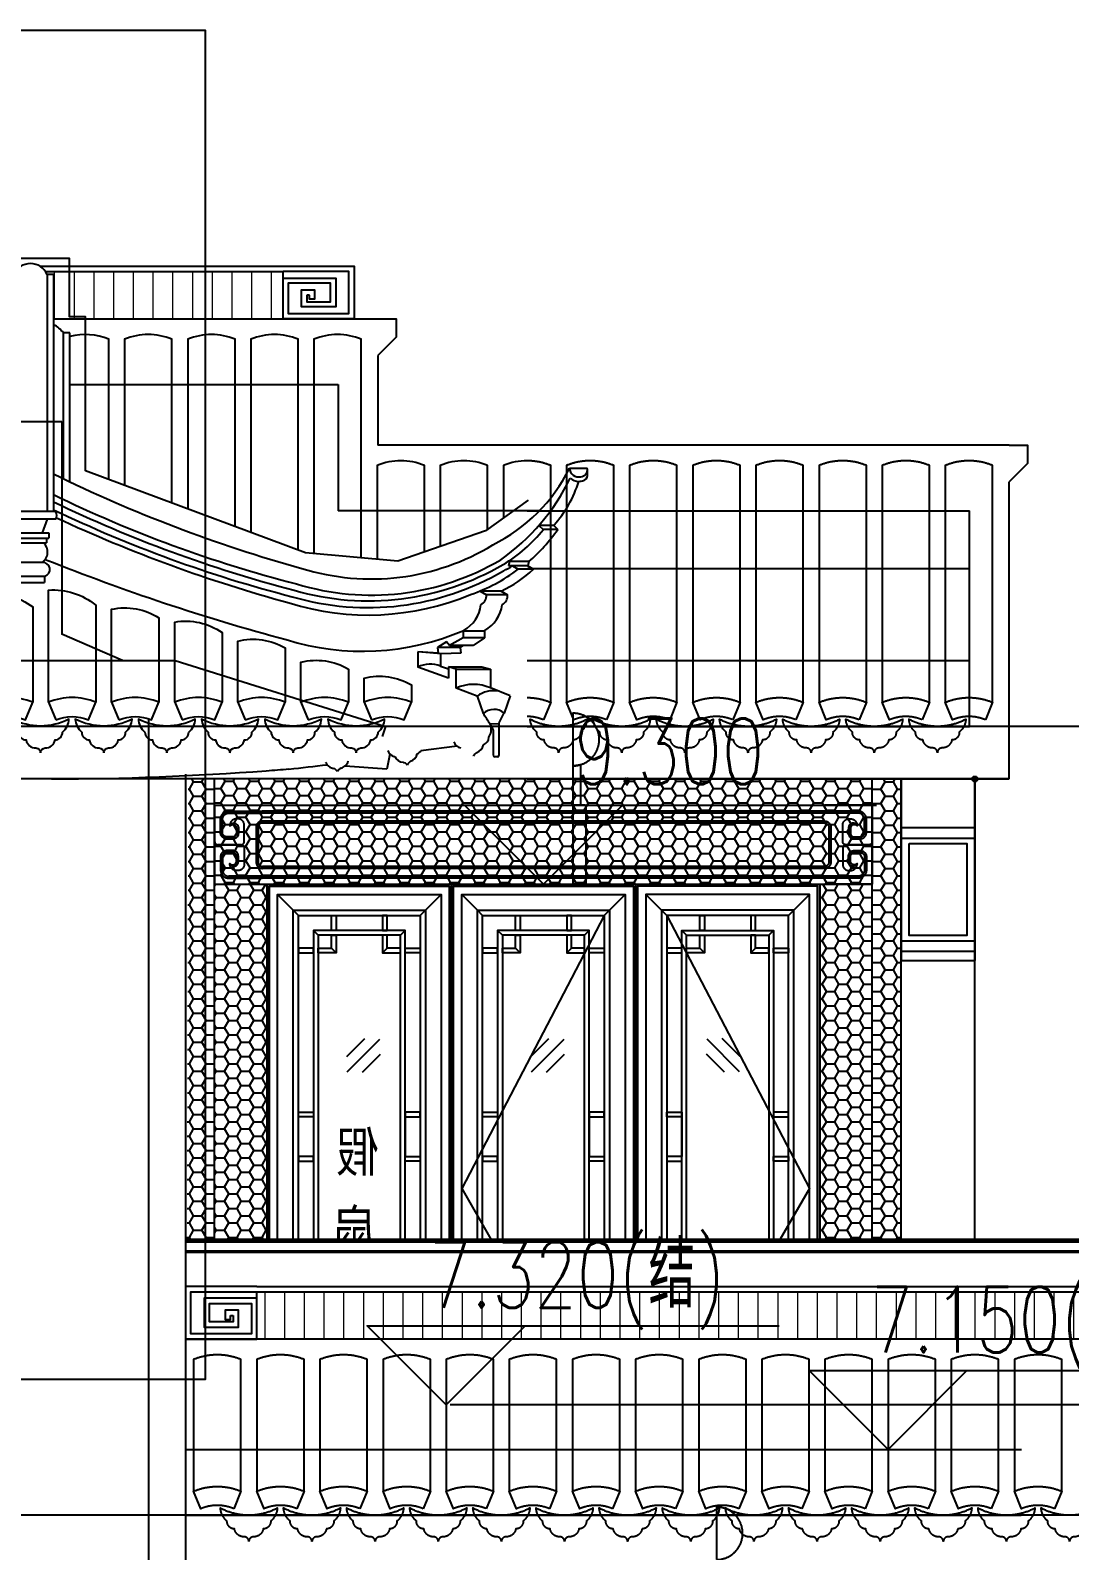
# Model space of a CAD drawing. Extents: x 296441 to 853063, y 459050 to 1117990.
# Drawn here: x 632848 to 636798, y 1089684 to 1095465 of the extents above; entities that cross this region are included whole.
import ezdxf
from ezdxf.enums import TextEntityAlignment as Align
from ezdxf.xclip import XClip

# ---------------------------------------------------------------- set-up
doc = ezdxf.new("R2010")
doc.units = 0
doc.header["$LTSCALE"] = 1000
doc.header["$XCLIPFRAME"] = 0
for name, pattern in [('CENTER-1', [10, 6.25, -1.25, 1.25, -1.25]), ('CENTER2', [28.575, 19.05, -3.175, 3.175, -3.175]), ('E1-ELEV-S$0$HIDDEN2', [4.7625, 3.175, -1.5875]), ('E2-E3-ELEV-S$0$$5$CENTER2', [28.575, 19.05, -3.175, 3.175, -3.175]), ('E2-E3-ELEV-S$0$HIDDEN2', [4.7625, 3.175, -1.5875])]:
    doc.linetypes.add(name, pattern=pattern)
for name, color, linetype in [('00-景观-剖', 6, 'Continuous'), ('1.5铝板', 3, 'Continuous'), ('95', 95, 'Continuous'), ('E1-ELEV-S$0$A-ANNO-DIMS', 70, 'Continuous'), ('E1-ELEV-S$0$A-ELEV-HDDN', 161, 'E1-ELEV-S$0$HIDDEN2'), ('E1-ELEV-S$0$A-ELEV-HEVY', 2, 'Continuous'), ('E1-ELEV-S$0$A-ELEV-MEDM', 4, 'Continuous'), ('E1-ELEV-S$0$A-ELEV-THIN', 144, 'Continuous'), ('E1-ELEV-S$0$A-ELEV-XTHIN', 5, 'Continuous'), ('E1-ELEV-S$0$CT-01-E$0$A-ELEV-MEDM-HEVY', 2, 'Continuous'), ('E1-ELEV-S$0$CT-01-E$0$A-ELEV-THIN', 144, 'Continuous'), ('E1-ELEV-S$0$CT-01-E$0$G-XREF', 2, 'Continuous'), ('E1-ELEV-S$0$G-XREF', 2, 'Continuous'), ('E1-ELEV-S$0$LPM540255$0$A-ELEV-MEDM', 4, 'Continuous'), ('E1-ELEV-S$0$LPM540255$0$A-ELEV-THIN', 144, 'Continuous'), ('E1-ELEV-S$0$LPM540255$0$A-ELEV-THIN-GRAY', 252, 'Continuous'), ('E1-ELEV-S$0$LPM540255$0$A-WALL', 1, 'Continuous'), ('E1-TEXT-S$0$A-ANNO-LEVL', 3, 'Continuous'), ('E1-TEXT-S$0$A-ANNO-LEVL-TEXT', 255, 'Continuous'), ('E2-E3-ELEV-S$0$A-ANNO-DIMS', 70, 'Continuous'), ('E2-E3-ELEV-S$0$A-ELEV-HDDN', 161, 'E2-E3-ELEV-S$0$HIDDEN2'), ('E2-E3-ELEV-S$0$A-ELEV-HEVY', 2, 'Continuous'), ('E2-E3-ELEV-S$0$A-ELEV-MEDM', 4, 'Continuous'), ('E2-E3-ELEV-S$0$A-ELEV-MEDM-HEVY', 2, 'Continuous'), ('E2-E3-ELEV-S$0$A-ELEV-THIN', 144, 'Continuous'), ('E2-E3-ELEV-S$0$G-GRID', 9, 'E2-E3-ELEV-S$0$$5$CENTER2'), ('E2-E3-ELEV-S$0$G-XREF', 2, 'Continuous'), ('G-GRID', 8, 'CENTER2'), ('G-XREF', 2, 'Continuous'), ('SL-CXJ-001', 4, 'Continuous'), ('ZT0_默认图层-----PM、LM、DY、JD', 7, 'Continuous'), ('ZT1_通用--填充---PM、LM、DY、JD', 8, 'Continuous'), ('主框线', 4, 'Continuous'), ('副框内口线', 6, 'Continuous'), ('花格栅', 6, 'Continuous'), ('铝合金花格条', 5, 'Continuous')]:
    doc.layers.add(name, color=color, linetype=linetype)
doc.layers.add('E1-ELEV-S$0$A_PL_4', color=138, linetype='Continuous', lineweight=9)
doc.layers.add('E2-E3-ELEV-S$0$A_PL_4', color=138, linetype='Continuous', lineweight=9)
for name, color, linetype, plot in [('E1-ELEV-S$0$CT-01-E$0$A(750)$0$A-ANNO-NPLT', 215, 'Continuous', False), ('E2-E3-ELEV-S$0$ENTR-DETL-P$0$A-ANNO-NPLT', 215, 'Continuous', False), ('E2-E3-TEXT-S$0$A-ANNO-NPLT', 215, 'Continuous', False)]:
    doc.layers.add(name, color=color, linetype=linetype, plot=plot)
doc.styles.add('-宋体', font='', dxfattribs={"width": 0.8})
doc.styles.add('E1-TEXT-S$0$GOA_01_thin_0.75', font='romans.shx', dxfattribs={"width": 0.75, "bigfont": 'hzdx.shx'})
doc.styles.get('-宋体').set_extended_font_data('SimSun')

# ---------------------------------------------------------------- blocks, each defined once
blk = doc.blocks.new('E1-ELEV-S$0$CT-01-E$0$DWD')
at = {"layer": 'E1-ELEV-S$0$CT-01-E$0$A(750)$0$A-ANNO-NPLT'}
for p, q in [((-10, 0), (10, 0)), ((0, 10), (0, -10))]:
    blk.add_line(p, q, dxfattribs=at)
blk.add_circle((0, 0), 10, dxfattribs=at)
blk = doc.blocks.new('E1-ELEV-S$0$CT-01-E')
at = {"layer": 'E1-ELEV-S$0$CT-01-E$0$A-ELEV-MEDM-HEVY'}
for p, q in [((-280, 0), (0, 0)), ((-280, 0), (-280, -690)), ((0, 0), (0, -690)), ((-280, -225), (0, -225)), ((-280, -615), (0, -615)), ((-280, -690), (0, -690))]:
    blk.add_line(p, q, dxfattribs=at)
at = {"layer": 'E1-ELEV-S$0$CT-01-E$0$A-ELEV-THIN', "ltscale": 0.1}
for p, q in [((-280, -185), (0, -185)), ((-280, -655), (0, -655))]:
    blk.add_line(p, q, dxfattribs=at)
blk.add_lwpolyline([(-250, -245), (-30, -245), (-30, -595), (-250, -595)], close=True, dxfattribs=at)
at = {"layer": 'E1-ELEV-S$0$CT-01-E$0$G-XREF'}
blk.add_blockref('E1-ELEV-S$0$CT-01-E$0$DWD', (0, 0), dxfattribs=at)
blk = doc.blocks.new('E1-ELEV-S$0$甘蔗脊回文头200-E')
at = {"layer": 'E1-ELEV-S$0$A-ELEV-MEDM'}
blk.add_lwpolyline([(270, 200), (0, 200), (0, 0), (270, 0), (270, 155), (70, 155), (70, 45), (200, 45), (200, 110), (150, 110), (150, 75), (170, 75), (170, 90)], dxfattribs=at)
at = {"layer": 'E1-ELEV-S$0$A-ELEV-THIN'}
for p, q in [((270, 155), (270, 180)), ((170, 90), (180, 90))]:
    blk.add_line(p, q, dxfattribs=at)
blk.add_lwpolyline([(180, 90), (180, 65), (90, 65), (90, 135), (250, 135), (250, 20), (20, 20), (20, 180), (270, 180)], dxfattribs=at)
blk = doc.blocks.new('E1-ELEV-S$0$飞砖-E')
at = {"layer": 'E1-ELEV-S$0$A-ELEV-HEVY'}
blk.add_lwpolyline([(0, 0), (70, 0), (70, -70), (0, -140)], dxfattribs=at)
blk = doc.blocks.new('E1-ELEV-S$0$LPM540255$0$回纹头1A-E')
at = {"layer": 'E1-ELEV-S$0$LPM540255$0$A-ELEV-MEDM'}
for p, q in [((0, 0), (120, 0)), ((0, 0), (0, -200)), ((0, -200), (120, -200))]:
    blk.add_line(p, q, dxfattribs=at)
at = {"layer": 'E1-ELEV-S$0$LPM540255$0$A-ELEV-THIN'}
for points in [[(0, -92, 0.414214), (8, -100), (67, -100), (8, -100), (67, -100, 0.414214), (75, -92), (75, -50.4, 0.414214), (59, -34.4), (55, -34.4, 0.427294), (38.5, -52.4, -0.596512), (55, -56), (55, -72, -0.414214), (47, -80), (31, -80, -0.344543), (20, -72), (20, -36, -0.414213), (36, -20), (120, -20)], [(121, -45, 0.414214), (110, -56), (110, -144, 0.414214), (121, -155, 0.414214)], [(0, -108, -0.414214), (8, -100), (67, -100), (8, -100), (67, -100, -0.414214), (75, -108), (75, -149.6, -0.414214), (59, -165.6), (55, -165.6, -0.427294), (38.5, -147.6, 0.596512), (55, -144), (55, -128, 0.414214), (47, -120), (31, -120, 0.344543), (20, -128), (20, -164, 0.414213), (36, -180), (120, -180)]]:
    blk.add_lwpolyline(points, format="xyb", dxfattribs=at)
at = {"layer": 'E1-ELEV-S$0$LPM540255$0$A-ELEV-THIN-GRAY'}
for points in [[(38.5, -51.3, -0.720193), (60, -55.4), (60, -72, -0.414214), (47, -85), (31, -85, -0.369393), (15, -72), (15, -36, -0.414213), (36, -15), (120, -15)], [(121, -40, 0.414214), (105, -56), (105, -144, 0.414214), (121, -160)], [(38.5, -148.7, 0.720193), (60, -144.6), (60, -128, 0.414214), (47, -115), (31, -115, 0.369393), (15, -128), (15, -164, 0.414213), (36, -185), (120, -185)]]:
    blk.add_lwpolyline(points, format="xyb", dxfattribs=at)
blk = doc.blocks.new('*U472')
at = {"layer": 'E1-ELEV-S$0$A-ELEV-MEDM'}
for p, q in [((3, 300), (2500, 300)), ((3, 0), (2500, 0))]:
    blk.add_line(p, q, dxfattribs=at)
at = {"layer": 'E1-ELEV-S$0$LPM540255$0$A-ELEV-THIN'}
for p, q in [((2318.5, 270), (33.6, 270)), ((2318.5, 232.5), (181.5, 232.5)), ((2318.5, 67.5), (181.5, 67.5)), ((2318.5, 30), (54, 30))]:
    blk.add_line(p, q, dxfattribs=at)
at = {"layer": 'E1-ELEV-S$0$LPM540255$0$A-ELEV-THIN-GRAY'}
for p, q in [((2318.5, 277.5), (180, 277.5)), ((2318.5, 240), (181.5, 240)), ((2318.5, 60), (181.5, 60)), ((2318.5, 22.5), (54, 22.5))]:
    blk.add_line(p, q, dxfattribs=at)
at = {"layer": 'E1-ELEV-S$0$LPM540255$0$A-WALL', "yscale": 1.500000000000582, "zscale": 1.500000000000582}
for p, xscale in [((0, 300), 1.500000000000582), ((2500, 300), -1.500000000000582)]:
    blk.add_blockref('E1-ELEV-S$0$LPM540255$0$回纹头1A-E', p, dxfattribs=dict(at, xscale=xscale))
blk = doc.blocks.new('yankou-900-S')
at = {"layer": '00-景观-剖', "ltscale": 0.04}
blk.add_lwpolyline([(755, -170, -1), (755, 30), (755, -170)], format="xyb", dxfattribs=at)
blk = doc.blocks.new('20191016165059')
at = {"layer": '00-景观-剖', "ltscale": 0.04}
blk.add_lwpolyline([(-25, 435, -1), (-25, 635), (-25, 435)], format="xyb", dxfattribs=at)
at = {"layer": '00-景观-剖'}
blk.add_lwpolyline([(-25, 435), (-25, 285), (-55, 285), (-55, 439.6)], dxfattribs=at)
blk.add_lwpolyline([(-55, 439.6, 0.076321), (-25, 435)], format="xyb", dxfattribs=at)
blk.add_lwpolyline([(-75, -10), (-75, 280, -0.414214), (-70, 285), (-25, 285), (-25, -15), (-70, -15, -0.414214)], format="xyb", close=True, dxfattribs=at)
blk = doc.blocks.new('单层玻璃')
at = {"layer": '95'}
for p, q in [((-1.22, -0.09), (0.09, 1.22)), ((-1.18, -1.18), (1.18, 1.18)), ((-0.09, -1.22), (1.22, 0.09))]:
    blk.add_line(p, q, dxfattribs=at)
blk = doc.blocks.new('*U2012')
at = {"layer": 'ZT1_通用--填充---PM、LM、DY、JD', "ltscale": 1000}
h = blk.add_hatch(dxfattribs=at)
h.set_pattern_fill('CROSS', color=256, scale=30)
h.set_pattern_definition([(0, (98.75, -2517.25), (47.625, 47.625), [23.8125, -71.4375]), (90, (110.654, -2529.16), (-47.625, 47.625), [23.8125, -71.4375])])
h.paths.add_polyline_path([(601.3, -2012), (98.7, -2012), (98.7, -2367.3), (601.3, -2367.3)])
at = {"color": 8}
for p, q in [((98.7, -248.7, 0), (39, -189, 0)), ((601.3, -248.7), (661, -189)), ((118.8, -268.8, 0), (98.7, -248.7, 0)), ((581.2, -268.8), (601.3, -248.7)), ((118.8, -1951.9, 0), (98.7, -1972, 0)), ((581.2, -1951.9), (601.3, -1972)), ((98.7, -2012, 0), (161.8, -2075.1, 0)), ((538.2, -2075.1), (601.3, -2012)), ((161.8, -2304.2, 0), (98.7, -2367.3, 0)), ((538.2, -2304.2), (601.3, -2367.3)), ((98.7, -2367.3, 0), (39, -2427, 0)), ((601.3, -2367.3), (661, -2427))]:
    blk.add_line(p, q, dxfattribs=at)
for p, q in [((217.8, -2131.1), (191.8, -2105.1)), ((482.2, -2131.1), (508.2, -2105.1)), ((217.8, -2248.2), (191.8, -2274.2)), ((482.2, -2248.2), (508.2, -2274.2))]:
    blk.add_line(p, q)
for points in [[(661, -2427), (39, -2427), (39, -189), (661, -189)], [(98.7, -2012), (98.7, -1972), (601.3, -1972), (601.3, -2012)]]:
    blk.add_lwpolyline(points, close=True)
at = {"color": 2, "ltscale": 250}
for points in [[(581.2, -1951.9), (118.8, -1951.9), (118.8, -268.8), (581.2, -268.8)], [(581.2, -2032.1), (118.8, -2032.1), (118.8, -2347.2), (581.2, -2347.2)]]:
    blk.add_lwpolyline(points, close=True, dxfattribs=at)
at = {"layer": '1.5铝板', "ltscale": 250}
blk.add_lwpolyline([(601.3, -2012), (98.7, -2012), (98.7, -2367.3), (601.3, -2367.3)], close=True, dxfattribs=at)
at = {"layer": 'SL-CXJ-001', "ltscale": 250}
for points in [[(551.2, -2062.1), (148.8, -2062.1), (148.8, -2317.2), (551.2, -2317.2)], [(538.2, -2075.1), (161.8, -2075.1), (161.8, -2304.2), (538.2, -2304.2)], [(191.8, -2105.1), (508.2, -2105.1), (508.2, -2274.2), (191.8, -2274.2)], [(195, -2108.3), (505, -2108.3), (505, -2271), (195, -2271)], [(214.6, -2127.9), (485.4, -2127.9), (485.4, -2251.4), (214.6, -2251.4)], [(217.8, -2131.1), (482.2, -2131.1), (482.2, -2248.2), (217.8, -2248.2)]]:
    blk.add_lwpolyline(points, close=True, dxfattribs=at)
at = {"layer": '主框线'}
blk.add_lwpolyline([(692, -2442), (8, -2442), (8, -158), (692, -158)], close=True, dxfattribs=at)
at = {"layer": '副框内口线', "linetype": 'CENTER-1', "ltscale": 40}
blk.add_lwpolyline([(700, -2450), (0, -2450), (0, -150), (700, -150)], close=True, dxfattribs=at)
at = {"layer": '花格栅', "color": 6, "ltscale": 250}
blk.add_lwpolyline([(601.3, -1972), (98.7, -1972), (98.7, -248.7), (601.3, -248.7)], close=True, dxfattribs=at)
at = {"layer": '铝合金花格条'}
for p, q in [((175.8, -1035.4), (175.8, -1185.4)), ((524.2, -1035.4, 0), (524.2, -1185.4, 0))]:
    blk.add_line(p, q, dxfattribs=at)
for points in [[(243.8, -268.8), (261.8, -268.8), (261.8, -325.8), (243.8, -325.8)], [(456.2, -268.8), (438.2, -268.8), (438.2, -325.8), (456.2, -325.8)], [(175.8, -1894.9), (524.2, -1894.9), (524.2, -325.8), (175.8, -325.8)], [(193.8, -1876.9), (506.2, -1876.9), (506.2, -343.8), (193.8, -343.8)], [(118.8, -393.8), (118.8, -411.8), (175.8, -411.8), (175.8, -393.8)], [(581.2, -393.8), (581.2, -411.8), (524.2, -411.8), (524.2, -393.8)], [(175.8, -1035.4), (118.8, -1035.4), (118.8, -1017.4), (175.8, -1017.4)], [(524.2, -1035.4), (581.2, -1035.4), (581.2, -1017.4), (524.2, -1017.4)], [(175.8, -1185.4), (118.8, -1185.4), (118.8, -1203.4), (175.8, -1203.4)], [(524.2, -1185.4), (581.2, -1185.4), (581.2, -1203.4), (524.2, -1203.4)], [(118.8, -1826.9), (118.8, -1808.9), (175.8, -1808.9), (175.8, -1826.9)], [(581.2, -1826.9), (581.2, -1808.9), (524.2, -1808.9), (524.2, -1826.9)], [(243.8, -1951.9), (261.8, -1951.9), (261.8, -1894.9), (243.8, -1894.9)], [(456.2, -1951.9), (438.2, -1951.9), (438.2, -1894.9), (456.2, -1894.9)]]:
    blk.add_lwpolyline(points, close=True, dxfattribs=at)
at = {"layer": '铝合金花格条', "elevation": 0}
for points in [[(193.8, -343.8), (175.8, -325.8)], [(261.8, -411.8), (243.8, -393.8), (243.8, -343.8), (261.8, -343.8), (261.8, -411.8), (193.8, -411.8), (193.8, -393.8), (243.8, -393.8)], [(438.2, -411.8), (456.2, -393.8), (456.2, -343.8), (438.2, -343.8), (438.2, -411.8), (506.2, -411.8), (506.2, -393.8), (456.2, -393.8)], [(506.2, -343.8), (524.2, -325.8)], [(261.8, -1808.9), (243.8, -1826.9), (243.8, -1876.9), (261.8, -1876.9), (261.8, -1808.9), (193.8, -1808.9), (193.8, -1826.9), (243.8, -1826.9)], [(438.2, -1808.9), (456.2, -1826.9), (456.2, -1876.9), (438.2, -1876.9), (438.2, -1808.9), (506.2, -1808.9), (506.2, -1826.9), (456.2, -1826.9)], [(193.8, -1876.9), (175.8, -1894.9)], [(506.2, -1876.9), (524.2, -1894.9)]]:
    blk.add_lwpolyline(points, dxfattribs=at)
at = {"xscale": 52.5, "yscale": 52.5, "zscale": 52.5}
blk.add_blockref('单层玻璃', (366.2, -801.3), dxfattribs=at)
blk = doc.blocks.new('20200326162252')
at = {"color": 2, "style": '-宋体', "width": 0.8}
for s, p in [('假', (1.8, 58.3, 0)), ('扇', (14.4, -238.3, 0))]:
    blk.add_text(s, height=150, dxfattribs=at).set_placement(p, align=Align.CENTER)
blk = doc.blocks.new('20200327095318')
at = {"ltscale": 1000}
blk.add_lwpolyline([(0, 0), (2100, 0), (2100, -2300), (0, -2300)], close=True, dxfattribs=at)
for points in [[(581.2, -118.8), (39, -1158), (700, -2300)], [(818.8, -118.8), (1361, -1158), (700, -2300)]]:
    blk.add_lwpolyline(points, dxfattribs=at)
blk.add_blockref('*U2012', (0, 150), dxfattribs=at)
at = {"ltscale": 1000, "xscale": -1}
for p in [(1400, 150), (2100, 150)]:
    blk.add_blockref('*U2012', p, dxfattribs=at)
at = {"layer": 'ZT0_默认图层-----PM、LM、DY、JD', "ltscale": 1000}
blk.add_blockref('20200326162252', (1754.7, -1150.8), dxfattribs=at)
blk = doc.blocks.new('E1-ELEV-S')
at = {"layer": 'E1-ELEV-S$0$A_PL_4'}
h = blk.add_hatch(dxfattribs=at)
h.set_pattern_fill('ANSI31', color=256, scale=600, angle=45, style=0)
h.set_pattern_definition([(90, (-9460, -1700), (-75, 1e-14), [])])
h.paths.add_polyline_path([(4010, 7750), (4010, 7570), (7710, 7570), (7710, 7750)])
at = {"layer": 'ZT1_通用--填充---PM、LM、DY、JD', "ltscale": 1000}
h = blk.add_hatch(dxfattribs=at)
h.set_pattern_fill('HONEY', color=256, scale=20)
h.set_pattern_definition([(0, (625848.48, 1031950.239), (47.625, 27.4963), [31.75, -63.5]), (120, (625848.48, 1031950.239), (-47.6249943, 27.49630986), [31.75, -63.5]), (60, (625848.48, 1031950.239), (5.7e-06, 54.99260986), [-63.5, 31.75])])
h.paths.add_polyline_path([(3850, 7950), (3740, 7950), (3740, 9700), (3850, 9700)])
h = blk.add_hatch(dxfattribs=at)
h.set_pattern_fill('HONEY', color=256, scale=20)
h.set_pattern_definition([(0, (623348.48, 1033300.239), (47.625, 27.4963), [31.75, -63.5]), (120, (623348.48, 1033300.239), (-47.6249943, 27.49630986), [31.75, -63.5]), (60, (623348.48, 1033300.239), (5.7e-06, 54.99260986), [-63.5, 31.75])])
h.paths.add_polyline_path([(6350, 9700), (3850, 9700), (3850, 9300), (6350, 9300)])
h = blk.add_hatch(dxfattribs=at)
h.set_pattern_fill('HONEY', color=256, scale=20)
h.set_pattern_definition([(0, (623238.48, 1031950.239), (47.625, 27.4963), [31.75, -63.5]), (120, (623238.48, 1031950.239), (-47.6249943, 27.49630986), [31.75, -63.5]), (60, (623238.48, 1031950.239), (5.7e-06, 54.99260986), [-63.5, 31.75])])
h.paths.add_polyline_path([(6460, 7950), (6350, 7950), (6350, 9700), (6460, 9700)])
h = blk.add_hatch(dxfattribs=at)
h.set_pattern_fill('HONEY', color=256, scale=20)
h.set_pattern_definition([(0, (625648.48, 1031950.239), (47.625, 27.4963), [31.75, -63.5]), (120, (625648.48, 1031950.239), (-47.6249943, 27.49630986), [31.75, -63.5]), (60, (625648.48, 1031950.239), (5.7e-06, 54.99260986), [-63.5, 31.75])])
h.paths.add_polyline_path([(4050, 9300), (3850, 9300), (3850, 7950), (4050, 7950)])
h = blk.add_hatch(dxfattribs=at)
h.set_pattern_fill('HONEY', color=256, scale=20)
h.set_pattern_definition([(0, (623348.48, 1031950.239), (47.625, 27.4963), [31.75, -63.5]), (120, (623348.48, 1031950.239), (-47.6249943, 27.49630986), [31.75, -63.5]), (60, (623348.48, 1031950.239), (5.7e-06, 54.99260986), [-63.5, 31.75])])
h.paths.add_polyline_path([(6350, 9300), (6150, 9300), (6150, 7950), (6350, 7950)])
at = {"layer": 'E1-ELEV-S$0$A-ELEV-HDDN'}
for p, q in [((4320, 10720), (6720, 10720)), ((6720, 9900), (6720, 10720)), ((3870, 10500), (6720, 10500)), ((-120, 10150), (6720, 10150)), ((-120, 9900), (6720, 9900)), ((7920, 7320), (3740, 7320)), ((3740, 7150), (7920, 7150)), ((3740, 6900), (7920, 6900))]:
    blk.add_line(p, q, dxfattribs=at)
at = {"layer": 'E1-ELEV-S$0$A-ELEV-HEVY'}
for p, q in [((3870, 9700), (3870, 11470)), ((6870, 10970), (4470, 10970)), ((6870, 9700), (6870, 10830)), ((-270, 9700), (6870, 9700)), ((3740, 4880), (3740, 9700)), ((6460, 7950), (6460, 9700)), ((6740, 7950), (6740, 9700)), ((3740, 7950), (7950, 7950)), ((3740, 7900), (7955, 7900)), ((8070, 7570), (3740, 7570))]:
    blk.add_line(p, q, dxfattribs=at)
at = {"layer": 'E1-ELEV-S$0$A-ELEV-MEDM'}
for p, q in [((3850, 7950), (3850, 9700)), ((6350, 7950), (6350, 9700)), ((4050, 9300), (4050, 7950)), ((6150, 9300), (6150, 7950)), ((4010, 7770), (7710, 7770))]:
    blk.add_line(p, q, dxfattribs=at)
at = {"layer": 'E1-ELEV-S$0$A-ELEV-THIN'}
blk.add_line((4010, 7750), (7710, 7750), dxfattribs=at)
for points in [[(5127.5, 9991.5), (5127.5, 10892, 0.2), (4947.5, 10892), (4947.5, 9991.5)], [(5367.5, 9991.5), (5367.5, 10892, 0.2), (5187.5, 10892), (5187.5, 9991.5)], [(5607.5, 9991.5), (5607.5, 10892, 0.2), (5427.5, 10892), (5427.5, 9991.5)], [(5847.5, 9991.5), (5847.5, 10892, 0.2), (5667.5, 10892), (5667.5, 9991.5)], [(6087.5, 9991.5), (6087.5, 10892, 0.2), (5907.5, 10892), (5907.5, 9991.5)], [(6327.5, 9991.5), (6327.5, 10892, 0.2), (6147.5, 10892), (6147.5, 9991.5)], [(6567.5, 9991.5), (6567.5, 10892, 0.2), (6387.5, 10892), (6387.5, 9991.5)], [(6807.5, 9991.5), (6807.5, 10892, 0.2), (6627.5, 10892), (6627.5, 9991.5)], [(5099.8, 9925, 0.2), (4975.2, 9925), (4947.5, 9991.5, -0.2), (5127.5, 9991.5), (5099.8, 9925)], [(5339.8, 9925, 0.2), (5215.2, 9925), (5187.5, 9991.5, -0.2), (5367.5, 9991.5), (5339.8, 9925)], [(5579.8, 9925, 0.2), (5455.2, 9925), (5427.5, 9991.5, -0.2), (5607.5, 9991.5), (5579.8, 9925)], [(5819.8, 9925, 0.2), (5695.2, 9925), (5667.5, 9991.5, -0.2), (5847.5, 9991.5), (5819.8, 9925)], [(6059.8, 9925, 0.2), (5935.2, 9925), (5907.5, 9991.5, -0.2), (6087.5, 9991.5), (6059.8, 9925)], [(6299.8, 9925, 0.2), (6175.2, 9925), (6147.5, 9991.5, -0.2), (6327.5, 9991.5), (6299.8, 9925)], [(6539.8, 9925, 0.2), (6415.2, 9925), (6387.5, 9991.5, -0.2), (6567.5, 9991.5), (6539.8, 9925)], [(6779.8, 9925, 0.2), (6655.2, 9925), (6627.5, 9991.5, -0.2), (6807.5, 9991.5), (6779.8, 9925)], [(5157.5, 9800, 0.408684), (5139.8, 9818, -0.371092), (5102.7, 9848.2, -0.424354), (5074.4, 9878.2, -0.213335), (5049.5, 9927.6, 0.244572), (5265.5, 9927.6, -0.213335), (5240.6, 9878.2, -0.424354), (5212.3, 9848.2, -0.371092), (5175.2, 9818, 0.408684), (5157.5, 9800)], [(5397.5, 9800, 0.408684), (5379.8, 9818, -0.371092), (5342.7, 9848.2, -0.424354), (5314.4, 9878.2, -0.213335), (5289.5, 9927.6, 0.244572), (5505.5, 9927.6, -0.213335), (5480.6, 9878.2, -0.424354), (5452.3, 9848.2, -0.371092), (5415.2, 9818, 0.408684), (5397.5, 9800)], [(5637.5, 9800, 0.408684), (5619.8, 9818, -0.371092), (5582.7, 9848.2, -0.424354), (5554.4, 9878.2, -0.213335), (5529.5, 9927.6, 0.244572), (5745.5, 9927.6, -0.213335), (5720.6, 9878.2, -0.424354), (5692.3, 9848.2, -0.371092), (5655.2, 9818, 0.408684), (5637.5, 9800)], [(5877.5, 9800, 0.408684), (5859.8, 9818, -0.371092), (5822.7, 9848.2, -0.424354), (5794.4, 9878.2, -0.213335), (5769.5, 9927.6, 0.244572), (5985.5, 9927.6, -0.213335), (5960.6, 9878.2, -0.424354), (5932.3, 9848.2, -0.371092), (5895.2, 9818, 0.408684), (5877.5, 9800)], [(6117.5, 9800, 0.408684), (6099.8, 9818, -0.371092), (6062.7, 9848.2, -0.424354), (6034.4, 9878.2, -0.213335), (6009.5, 9927.6, 0.244572), (6225.5, 9927.6, -0.213335), (6200.6, 9878.2, -0.424354), (6172.3, 9848.2, -0.371092), (6135.2, 9818, 0.408684), (6117.5, 9800)], [(6357.5, 9800, 0.408684), (6339.8, 9818, -0.371092), (6302.7, 9848.2, -0.424354), (6274.4, 9878.2, -0.213335), (6249.5, 9927.6, 0.244572), (6465.5, 9927.6, -0.213335), (6440.6, 9878.2, -0.424354), (6412.3, 9848.2, -0.371092), (6375.2, 9818, 0.408684), (6357.5, 9800)], [(6597.5, 9800, 0.408684), (6579.8, 9818, -0.371092), (6542.7, 9848.2, -0.424354), (6514.4, 9878.2, -0.213335), (6489.5, 9927.6, 0.244572), (6705.5, 9927.6, -0.213335), (6680.6, 9878.2, -0.424354), (6652.3, 9848.2, -0.371092), (6615.2, 9818, 0.408684), (6597.5, 9800)], [(3950, 6991.5), (3950, 7492, 0.2), (3770, 7492), (3770, 6991.5)], [(4190, 6991.5), (4190, 7492, 0.2), (4010, 7492), (4010, 6991.5)], [(4430, 6991.5), (4430, 7492, 0.2), (4250, 7492), (4250, 6991.5)], [(4670, 6991.5), (4670, 7492, 0.2), (4490, 7492), (4490, 6991.5)], [(4910, 6991.5), (4910, 7492, 0.2), (4730, 7492), (4730, 6991.5)], [(5150, 6991.5), (5150, 7492, 0.2), (4970, 7492), (4970, 6991.5)], [(5390, 6991.5), (5390, 7492, 0.2), (5210, 7492), (5210, 6991.5)], [(5630, 6991.5), (5630, 7492, 0.2), (5450, 7492), (5450, 6991.5)], [(5870, 6991.5), (5870, 7492, 0.2), (5690, 7492), (5690, 6991.5)], [(6110, 6991.5), (6110, 7492, 0.2), (5930, 7492), (5930, 6991.5)], [(6350, 6991.5), (6350, 7492, 0.2), (6170, 7492), (6170, 6991.5)], [(6590, 6991.5), (6590, 7492, 0.2), (6410, 7492), (6410, 6991.5)], [(6830, 6991.5), (6830, 7492, 0.2), (6650, 7492), (6650, 6991.5)], [(7070, 6991.5), (7070, 7492, 0.2), (6890, 7492), (6890, 6991.5)], [(3922.3, 6925, 0.2), (3797.7, 6925), (3770, 6991.5, -0.2), (3950, 6991.5), (3922.3, 6925)], [(4162.3, 6925, 0.2), (4037.7, 6925), (4010, 6991.5, -0.2), (4190, 6991.5), (4162.3, 6925)], [(4402.3, 6925, 0.2), (4277.7, 6925), (4250, 6991.5, -0.2), (4430, 6991.5), (4402.3, 6925)], [(4642.3, 6925, 0.2), (4517.7, 6925), (4490, 6991.5, -0.2), (4670, 6991.5), (4642.3, 6925)], [(4882.3, 6925, 0.2), (4757.7, 6925), (4730, 6991.5, -0.2), (4910, 6991.5), (4882.3, 6925)], [(5122.3, 6925, 0.2), (4997.7, 6925), (4970, 6991.5, -0.2), (5150, 6991.5), (5122.3, 6925)], [(5362.3, 6925, 0.2), (5237.7, 6925), (5210, 6991.5, -0.2), (5390, 6991.5), (5362.3, 6925)], [(5602.3, 6925, 0.2), (5477.7, 6925), (5450, 6991.5, -0.2), (5630, 6991.5), (5602.3, 6925)], [(5842.3, 6925, 0.2), (5717.7, 6925), (5690, 6991.5, -0.2), (5870, 6991.5), (5842.3, 6925)], [(6082.3, 6925, 0.2), (5957.7, 6925), (5930, 6991.5, -0.2), (6110, 6991.5), (6082.3, 6925)], [(6322.3, 6925, 0.2), (6197.7, 6925), (6170, 6991.5, -0.2), (6350, 6991.5), (6322.3, 6925)], [(6562.3, 6925, 0.2), (6437.7, 6925), (6410, 6991.5, -0.2), (6590, 6991.5), (6562.3, 6925)], [(6802.3, 6925, 0.2), (6677.7, 6925), (6650, 6991.5, -0.2), (6830, 6991.5), (6802.3, 6925)], [(7042.3, 6925, 0.2), (6917.7, 6925), (6890, 6991.5, -0.2), (7070, 6991.5), (7042.3, 6925)], [(3980, 6800, 0.408684), (3962.3, 6818, -0.371092), (3925.2, 6848.2, -0.424354), (3896.9, 6878.2, -0.213335), (3872, 6927.6, 0.244572), (4088, 6927.6, -0.213335), (4063.1, 6878.2, -0.424354), (4034.8, 6848.2, -0.371092), (3997.7, 6818, 0.408684), (3980, 6800)], [(4220, 6800, 0.408684), (4202.3, 6818, -0.371092), (4165.2, 6848.2, -0.424354), (4136.9, 6878.2, -0.213335), (4112, 6927.6, 0.244572), (4328, 6927.6, -0.213335), (4303.1, 6878.2, -0.424354), (4274.8, 6848.2, -0.371092), (4237.7, 6818, 0.408684), (4220, 6800)], [(4460, 6800, 0.408684), (4442.3, 6818, -0.371092), (4405.2, 6848.2, -0.424354), (4376.9, 6878.2, -0.213335), (4352, 6927.6, 0.244572), (4568, 6927.6, -0.213335), (4543.1, 6878.2, -0.424354), (4514.8, 6848.2, -0.371092), (4477.7, 6818, 0.408684), (4460, 6800)], [(4700, 6800, 0.408684), (4682.3, 6818, -0.371092), (4645.2, 6848.2, -0.424354), (4616.9, 6878.2, -0.213335), (4592, 6927.6, 0.244572), (4808, 6927.6, -0.213335), (4783.1, 6878.2, -0.424354), (4754.8, 6848.2, -0.371092), (4717.7, 6818, 0.408684), (4700, 6800)], [(4940, 6800, 0.408684), (4922.3, 6818, -0.371092), (4885.2, 6848.2, -0.424354), (4856.9, 6878.2, -0.213335), (4832, 6927.6, 0.244572), (5048, 6927.6, -0.213335), (5023.1, 6878.2, -0.424354), (4994.8, 6848.2, -0.371092), (4957.7, 6818, 0.408684), (4940, 6800)], [(5180, 6800, 0.408684), (5162.3, 6818, -0.371092), (5125.2, 6848.2, -0.424354), (5096.9, 6878.2, -0.213335), (5072, 6927.6, 0.244572), (5288, 6927.6, -0.213335), (5263.1, 6878.2, -0.424354), (5234.8, 6848.2, -0.371092), (5197.7, 6818, 0.408684), (5180, 6800)], [(5420, 6800, 0.408684), (5402.3, 6818, -0.371092), (5365.2, 6848.2, -0.424354), (5336.9, 6878.2, -0.213335), (5312, 6927.6, 0.244572), (5528, 6927.6, -0.213335), (5503.1, 6878.2, -0.424354), (5474.8, 6848.2, -0.371092), (5437.7, 6818, 0.408684), (5420, 6800)], [(5660, 6800, 0.408684), (5642.3, 6818, -0.371092), (5605.2, 6848.2, -0.424354), (5576.9, 6878.2, -0.213335), (5552, 6927.6, 0.244572), (5768, 6927.6, -0.213335), (5743.1, 6878.2, -0.424354), (5714.8, 6848.2, -0.371092), (5677.7, 6818, 0.408684), (5660, 6800)], [(5900, 6800, 0.408684), (5882.3, 6818, -0.371092), (5845.2, 6848.2, -0.424354), (5816.9, 6878.2, -0.213335), (5792, 6927.6, 0.244572), (6008, 6927.6, -0.213335), (5983.1, 6878.2, -0.424354), (5954.8, 6848.2, -0.371092), (5917.7, 6818, 0.408684), (5900, 6800)], [(6140, 6800, 0.408684), (6122.3, 6818, -0.371092), (6085.2, 6848.2, -0.424354), (6056.9, 6878.2, -0.213335), (6032, 6927.6, 0.244572), (6248, 6927.6, -0.213335), (6223.1, 6878.2, -0.424354), (6194.8, 6848.2, -0.371092), (6157.7, 6818, 0.408684), (6140, 6800)], [(6380, 6800, 0.408684), (6362.3, 6818, -0.371092), (6325.2, 6848.2, -0.424354), (6296.9, 6878.2, -0.213335), (6272, 6927.6, 0.244572), (6488, 6927.6, -0.213335), (6463.1, 6878.2, -0.424354), (6434.8, 6848.2, -0.371092), (6397.7, 6818, 0.408684), (6380, 6800)], [(6620, 6800, 0.408684), (6602.3, 6818, -0.371092), (6565.2, 6848.2, -0.424354), (6536.9, 6878.2, -0.213335), (6512, 6927.6, 0.244572), (6728, 6927.6, -0.213335), (6703.1, 6878.2, -0.424354), (6674.8, 6848.2, -0.371092), (6637.7, 6818, 0.408684), (6620, 6800)], [(6860, 6800, 0.408684), (6842.3, 6818, -0.371092), (6805.2, 6848.2, -0.424354), (6776.9, 6878.2, -0.213335), (6752, 6927.6, 0.244572), (6968, 6927.6, -0.213335), (6943.1, 6878.2, -0.424354), (6914.8, 6848.2, -0.371092), (6877.7, 6818, 0.408684), (6860, 6800)], [(7100, 6800, 0.408684), (7082.3, 6818, -0.371092), (7045.2, 6848.2, -0.424354), (7016.9, 6878.2, -0.213335), (6992, 6927.6, 0.244572), (7208, 6927.6, -0.213335), (7183.1, 6878.2, -0.424354), (7154.8, 6848.2, -0.371092), (7117.7, 6818, 0.408684), (7100, 6800)]]:
    blk.add_lwpolyline(points, format="xyb", dxfattribs=at)
at = {"layer": 'E1-ELEV-S$0$A-ELEV-XTHIN'}
for p, q in [((3740, 7947), (7950, 7947)), ((3740, 7940), (7957, 7940)), ((3740, 7905), (7955, 7905))]:
    blk.add_line(p, q, dxfattribs=at)
at = {"ltscale": 50, "xscale": -1}
blk.add_blockref('20191016165059', (5187, 9315), dxfattribs=at)
at = {"ltscale": 1000}
ref = blk.add_blockref('20200327095318', (6150, 9300), dxfattribs=dict(at, xscale=-1))
XClip(ref).set_block_clipping_path([(0, -1350.000000387), (2120.4547939053, -0.000002811)])
at = {"layer": 'E1-ELEV-S$0$A-ANNO-DIMS'}
blk.add_blockref('E1-ELEV-S$0$甘蔗脊回文头200-E', (3740, 7570), dxfattribs=at)
at = {"layer": 'E1-ELEV-S$0$A-ELEV-HEVY'}
for name, p in [('E1-ELEV-S$0$飞砖-E', (6870, 10970)), ('*U472', (3850, 9300))]:
    blk.add_blockref(name, p, dxfattribs=at)
at = {"layer": 'E1-ELEV-S$0$G-XREF'}
for p in [(3740, 9700), (6740, 9700)]:
    blk.add_blockref('E1-ELEV-S$0$CT-01-E', p, dxfattribs=at)
at = {"layer": 'ZT0_默认图层-----PM、LM、DY、JD', "xscale": -1}
blk.add_blockref('yankou-900-S', (6512.2, 6901.1), dxfattribs=at)
blk = doc.blocks.new('E2-E3-ELEV-S$0$cfdh')
at = {"layer": 'E2-E3-ELEV-S$0$A-ELEV-HDDN'}
for p, q in [((269.5, 450), (469.5, 450)), ((469.5, 450), (1269.5, 200)), ((1269.5, 200), (1256.9, 162))]:
    blk.add_line(p, q, dxfattribs=at)
at = {"layer": 'E2-E3-ELEV-S$0$A-ELEV-MEDM', "ltscale": 0.1}
for p, q in [((-168.7, 1918.7), (-168.7, 1610)), ((-144.2, 1918.7), (-168.7, 1918.7)), ((7.7, 1918.7), (-16.8, 1918.7)), ((7.7, 1918.7), (7.7, 1727.7)), ((69.5, 1696.9), (45, 1696.9)), ((69.5, 1130.3), (69.5, 1696.9)), ((-168.7, 1610), (-168.7, 1016.8)), ((1969.1, 1181.6), (2036.5, 1181.6)), ((2037.4, 1153.9), (2037, 1176.4)), ((1909.5, 964.4), (1924.3, 948.9)), ((1813.7, 826.5), (1811, 810.9)), ((1811, 810.9), (1832.2, 798.3)), ((1708.9, 714.6), (1733.1, 700.6)), ((1646.1, 536.2), (1603.2, 507.6)), ((1646.1, 563.8), (1646.1, 536.2)), ((1478.4, 476), (1478.4, 428.9)), ((1555.9, 478.1), (1481.6, 476)), ((1564.8, 507.6), (1553.3, 499.8)), ((1553.3, 499.8), (1555.9, 478.1)), ((1603.2, 507.6), (1564.8, 507.6)), ((1478.4, 428.9), (1508.4, 419.4)), ((1508.4, 426), (1635, 426)), ((1508.4, 426), (1508.4, 419.4)), ((1635, 426), (1668.6, 417)), ((1668.6, 417), (1668.6, 346.1)), ((1743.6, 316.6), (1668.6, 346.1)), ((1743.6, 316.6), (1720.3, 250.8)), ((1680.5, 89.6), (1680.5, 183.8)), ((1699.9, 211.1), (1699.9, 89.6)), ((1541.6, 124.6), (1404.1, 107.2)), ((1286.1, 94.4), (1274.8, 36.9)), ((1286.1, 94.4), (1274.8, 36.9)), ((1694.7, 84.4), (1685.7, 84.4)), ((1274.8, 36.9), (1115.4, 49.3)), ((1274.8, 36.9), (1115.4, 49.3))]:
    blk.add_line(p, q, dxfattribs=at)
for centre, radius, start, end in [((-80.5, 1890.2), 69.8, 24.1252, 155.8748), ((-47.1, 1623.2), 117.9, 38.66963, 62.32753), ((2402.7, 6030.3), 5427.1, 243.81313, 254.4881), ((1391.8, 1468.3), 644.5, 296.26699, 333.58344), ((1550.1, 1279.9), 478.2, 318.728, 341.96202), ((2002.1, 1198.6), 66.9, 272.33927, 287.12276), ((2014.6, 1156.5), 23, 288.14517, 353.35207), ((1348.2, 1358.2), 706.8, 311.20146, 324.60925), ((1215.1, 1648.8), 888.1, 252.71994, 301.34935), ((1530.6, 1110), 433.7, 294.27797, 314.06417), ((1696.2, 696), 37.1, 295.98373, 7.17248), ((1585.1, 677.5), 128.3, 298.90547, 353.33743), ((1832.3, 168.1), 139.2, 143.55737, 162.01385), ((1610, 190.9), 61.3, 328.21862, 12.1987), ((1615.2, 162), 68.8, 18.45642, 41.7333), ((1560.9, 151.4), 33.1, 196.84258, 261.73758), ((1603.2, 137.7), 39.4, 289.61632, 348.06993), ((1629, 160), 33.1, 292.67871, 357.5737), ((1078.3, 79), 39.4, 201.92741, 217.26558), ((1090.1, 79.5), 39.4, 310.88327, 343.65099), ((1309.3, 118), 33.1, 196.84258, 241.88816), ((1309.3, 118), 33.1, 241.88816, 261.73758), ((1309.3, 118), 33.1, 241.88816, 261.73758), ((1339.9, 102.8), 39.4, 206.34635, 264.79997), ((1339.9, 102.8), 39.4, 206.34635, 264.79997), ((1327.1, 32.7), 32.2, 39.09372, 73.41766), ((1327.1, 32.7), 32.2, 39.09372, 73.41766), ((1381.4, 39.5), 32.2, 120.99862, 155.32257), ((1381.4, 39.5), 32.2, 120.99862, 155.32257), ((1351.5, 104.3), 39.4, 289.61632, 348.06993), ((1351.5, 104.3), 39.4, 289.61632, 348.06993), ((1377.4, 126.6), 33.1, 292.67871, 323.98908), ((1377.4, 126.6), 33.1, 292.67871, 323.98908), ((1601.6, 207.5), 117.8, 269.09018, 269.54549), ((1633, 72.9), 32.2, 120.99862, 155.32257), ((1685.7, 89.6), 5.18, 180, 270), ((1694.7, 89.6), 5.18, 270, 0), ((1078.3, 79), 39.4, 217.26558, 260.38103), ((1060.2, 10), 32.2, 34.67478, 68.99872), ((1060.2, 10), 32.2, 34.67478, 68.99872), ((1114.8, 12.7), 32.2, 116.57968, 150.90362), ((1114.8, 12.7), 32.2, 116.57968, 150.90362), ((1090.1, 79.5), 39.4, 285.19737, 310.88327), ((1090.1, 79.5), 39.4, 285.19737, 310.88327)]:
    blk.add_arc(centre, radius, start, end, dxfattribs=at)
at = {"layer": 'E2-E3-ELEV-S$0$A-ELEV-MEDM-HEVY'}
for centre, radius, start, end in [((-26.5, 11328.7), 11328.7, 270.13391, 274.26589), ((-47.6, 11903.9), 11903.9, 274.16152, 274.57652), ((162.4, 7243.3), 7243.3, 275.86203, 277.01949)]:
    blk.add_arc(centre, radius, start, end, dxfattribs=at)
at = {"layer": 'E2-E3-ELEV-S$0$A-ELEV-THIN'}
for p, q in [((-144.2, 1918.7), (-144.2, 1016.8)), ((-16.8, 1918.7), (-16.8, 1016.8)), ((7.7, 1727.7), (7.7, 1016.8)), ((45, 1142), (45, 1696.9)), ((15.5, 987.8), (-176.5, 987.8)), ((15.1, 1016.8), (-176.1, 1016.8)), ((-141.8, 987.8), (-125.3, 936.5)), ((-17, 987.8), (-35.7, 936.5)), ((-150.4, 936.5), (-10.6, 936.5)), ((-150.4, 936.5), (-150.4, 915.5)), ((-10.6, 936.5), (-10.6, 915.5)), ((1909.5, 964.4), (1852.7, 964.4)), ((1852.7, 964.4), (1869.3, 948.9)), ((1924.3, 948.9), (1869.3, 948.9)), ((-150.4, 915.5), (-10.6, 915.5)), ((-141.3, 915.5), (-141.3, 897.5)), ((-141.3, 897.5), (-19.7, 897.5)), ((-19.7, 915.5), (-19.7, 897.5)), ((-36, 823.3), (-125, 823.3)), ((1740.2, 826.5), (1737.4, 810.9)), ((1811, 810.9), (1737.4, 810.9)), ((1813.7, 826.5), (1740.2, 826.5)), ((1752.2, 810.9), (1773.5, 798.3)), ((-135.2, 771.3), (-25.8, 771.3)), ((-133.9, 771.3), (-133.9, 747.4)), ((-27.1, 771.3), (-27.1, 747.4)), ((1832.2, 798.3), (1773.5, 798.3)), ((-133.9, 747.4), (-27.1, 747.4)), ((1708.9, 714.6), (1629, 714.6)), ((1629, 714.6), (1652.7, 700.6)), ((1733.1, 700.6), (1652.7, 700.6)), ((1501.5, 521.8), (1467.1, 499.4)), ((1512.2, 507.6), (1501.5, 521.8)), ((1564.7, 536.2), (1512.2, 507.6)), ((1564.7, 564.8), (1564.7, 536.2)), ((1564.7, 563.8), (1646.1, 563.8)), ((1646.1, 536.2), (1564.7, 536.2)), ((1469.7, 477.8), (1392.1, 483.9)), ((1481.6, 476), (1392.1, 483.9)), ((1392.1, 483.9), (1392.1, 425.1)), ((1553.3, 499.8), (1467.1, 499.4)), ((1467.1, 499.4), (1469.7, 477.8)), ((1564.8, 507.6), (1512.2, 507.6)), ((1508.4, 383.2), (1392.1, 425.1)), ((1537.4, 417), (1508.4, 426)), ((1508.4, 419.4), (1508.4, 383.2)), ((1537.4, 417), (1668.6, 417)), ((1537.4, 345.5), (1537.4, 417)), ((1617.2, 314.6), (1537.4, 345.5)), ((1617.4, 314.7), (1640.6, 248.9)), ((1665.3, 210), (1699.9, 211.1))]:
    blk.add_line(p, q, dxfattribs=at)
for points in [[(-251.9, 291.5), (-251.9, 704.3, -0.192612), (-71.9, 654), (-71.9, 291.5)], [(-11.9, 291.5), (-11.9, 718.1, -0.190732), (168.1, 661.3), (168.1, 291.5)], [(228.1, 291.5), (228.1, 645.4, -0.196819), (408.1, 612.9), (408.1, 291.5)], [(468.1, 291.5), (468.1, 596.7, -0.195296), (648.1, 557), (648.1, 291.5)], [(708.1, 291.5), (708.1, 524.1, -0.197944), (888.1, 498.1), (888.1, 291.5)], [(948.1, 291.5), (948.1, 444.1, -0.197944), (1128.1, 418.1), (1128.1, 291.5)], [(1188.1, 291.5), (1188.1, 383.6, -0.197944), (1368.1, 357.5), (1368.1, 291.5)], [(-224.2, 225, -0.2), (-99.6, 225), (-71.9, 291.5, 0.2), (-251.9, 291.5), (-224.2, 225)], [(15.8, 225, -0.2), (140.4, 225), (168.1, 291.5, 0.2), (-11.9, 291.5), (15.8, 225)], [(255.8, 225, -0.2), (380.4, 225), (408.1, 291.5, 0.2), (228.1, 291.5), (255.8, 225)], [(495.8, 225, -0.2), (620.4, 225), (648.1, 291.5, 0.2), (468.1, 291.5), (495.8, 225)], [(735.8, 225, -0.2), (860.4, 225), (888.1, 291.5, 0.2), (708.1, 291.5), (735.8, 225)], [(975.8, 225, -0.2), (1100.4, 225), (1128.1, 291.5, 0.2), (948.1, 291.5), (975.8, 225)], [(1215.8, 225, -0.2), (1340.4, 225), (1368.1, 291.5, 0.2), (1188.1, 291.5), (1215.8, 225)], [(-41.9, 100, -0.408684), (-24.2, 118, 0.371092), (13, 148.2, 0.424354), (41.2, 178.2, 0.213335), (66.1, 227.6, -0.244572), (-149.9, 227.6, 0.213335), (-125, 178.2, 0.424354), (-96.7, 148.2, 0.371092), (-59.5, 118, -0.408684), (-41.9, 100)], [(198.1, 100, -0.408684), (215.8, 118, 0.371092), (253, 148.2, 0.424354), (281.2, 178.2, 0.213335), (306.1, 227.6, -0.244572), (90.1, 227.6, 0.213335), (115, 178.2, 0.424354), (143.3, 148.2, 0.371092), (180.5, 118, -0.408684), (198.1, 100)], [(438.1, 100, -0.408684), (455.8, 118, 0.371092), (493, 148.2, 0.424354), (521.2, 178.2, 0.213335), (546.1, 227.6, -0.244572), (330.1, 227.6, 0.213335), (355, 178.2, 0.424354), (383.3, 148.2, 0.371092), (420.5, 118, -0.408684), (438.1, 100)], [(678.1, 100, -0.408684), (695.8, 118, 0.371092), (733, 148.2, 0.424354), (761.2, 178.2, 0.213335), (786.1, 227.6, -0.244572), (570.1, 227.6, 0.213335), (595, 178.2, 0.424354), (623.3, 148.2, 0.371092), (660.5, 118, -0.408684), (678.1, 100)], [(918.1, 100, -0.408684), (935.8, 118, 0.371092), (973, 148.2, 0.424354), (1001.2, 178.2, 0.213335), (1026.1, 227.6, -0.244572), (810.1, 227.6, 0.213335), (835, 178.2, 0.424354), (863.3, 148.2, 0.371092), (900.5, 118, -0.408684), (918.1, 100)], [(1158.1, 100, -0.408684), (1175.8, 118, 0.371092), (1213, 148.2, 0.424354), (1241.2, 178.2, 0.213335), (1266.1, 227.6, -0.244572), (1050.1, 227.6, 0.213335), (1075, 178.2, 0.424354), (1103.3, 148.2, 0.371092), (1140.5, 118, -0.408684), (1158.1, 100)]]:
    blk.add_lwpolyline(points, format="xyb", dxfattribs=at)
for centre, radius, start, end in [((2004.1, 1183.8), 35.1, 183.66213, 282.16803), ((2010.1, 1176.4), 26.9, 273.09506, 11.21802), ((1244.7, 1495.1), 807, 304.96937, 334.20503), ((2002.5, 1177.7), 45.9, 227.19873, 272.85765), ((2132.5, 5437.1), 4846.3, 243.99643, 255.64483), ((2207.3, 5625.9), 5073.7, 244.30743, 255.33059), ((-155.2, 1001.9), 25.6, 144.57521, 213.54131), ((2149.4, 5481.5), 4945.2, 244.33642, 255.53464), ((-5.8, 1001.9), 25.6, 326.45869, 35.42479), ((2390.9, 6101.8), 5632.4, 245.08742, 254.68688), ((1433.8, 1294.2), 555.8, 300.61412, 321.59801), ((1433.8, 1294.2), 555.8, 300.61412, 321.59801), ((-98, 863), 47.9, 133.94431, 235.77361), ((-63, 863), 47.9, 304.22639, 46.05569), ((-127.6, 796.9), 26.7, 84.30485, 253.34726), ((-33.4, 796.9), 26.7, 286.65274, 95.69515), ((3005.2, 8396.8), 8145.8, 248.16866, 254.95819), ((1205.2, 1692.4), 1015, 253.8281, 300.27133), ((1215.6, 1663.4), 964.3, 252.82688, 300.65003), ((1540.3, 1145.6), 396.2, 296.75257, 302.3415), ((1201.9, 1673.1), 1021.4, 253.63244, 300.33629), ((1397.4, 1283.9), 614.2, 288.56994, 307.76031), ((1203.9, 1630.9), 1007.4, 252.645, 292.72014), ((1615.9, 696), 37.1, 295.98373, 7.17248), ((1504.7, 677.5), 128.3, 298.90547, 353.33743), ((1182, 1453), 967.6, 252.51035, 293.43169), ((1439.2, 337.3), 99.6, 66.80138, 118.17387), ((1603.7, 198), 161.7, 66.36672, 114.2237), ((1681.2, 228.1), 107.6, 80.59266, 126.5113), ((1681.7, 202.9), 61.6, 90.81493, 131.77654), ((1181.2, -70.2), 559.4, 29.80659, 34.78322), ((1682.7, 206.5), 58.1, 49.67975, 91.86971)]:
    blk.add_arc(centre, radius, start, end, dxfattribs=at)
blk = doc.blocks.new('E2-E3-ELEV-S$0$甘蔗脊回文头200-E')
at = {"layer": 'E2-E3-ELEV-S$0$A-ELEV-MEDM'}
blk.add_lwpolyline([(270, 200), (0, 200), (0, 0), (270, 0), (270, 155), (70, 155), (70, 45), (200, 45), (200, 110), (150, 110), (150, 75), (170, 75), (170, 90)], dxfattribs=at)
at = {"layer": 'E2-E3-ELEV-S$0$A-ELEV-THIN'}
for p, q in [((270, 155), (270, 180)), ((170, 90), (180, 90))]:
    blk.add_line(p, q, dxfattribs=at)
blk.add_lwpolyline([(180, 90), (180, 65), (90, 65), (90, 135), (250, 135), (250, 20), (20, 20), (20, 180), (270, 180)], dxfattribs=at)
blk = doc.blocks.new('E2-E3-ELEV-S$0$飞砖-E')
at = {"layer": 'E2-E3-ELEV-S$0$A-ELEV-HEVY'}
blk.add_lwpolyline([(0, 0), (70, 0), (70, -70), (0, -140)], dxfattribs=at)
blk = doc.blocks.new('E2-E3-ELEV-S')
at = {"layer": 'E2-E3-ELEV-S$0$A_PL_4'}
h = blk.add_hatch(dxfattribs=at)
h.set_pattern_fill('ANSI31', color=256, scale=600, angle=45, style=0)
h.set_pattern_definition([(90, (-13560, 2180), (-75, 1e-14), [])])
edge = h.paths.add_edge_path()
edge.add_arc((3149.6, 11590.2), 69.8, 24.1252, 34.76278)
edge.add_line((3206.9, 11630), (4110, 11630))
edge.add_line((4110, 11630), (4110, 11450))
edge.add_line((4110, 11450), (3237.8, 11450))
edge.add_line((3237.8, 11450), (3237.8, 11618.7))
edge.add_line((3237.8, 11618.7), (3213.3, 11618.7))
edge = h.paths.add_edge_path()
edge.add_line((-2144.1, 11450), (-2083.6, 11482.5))
edge.add_line((-2083.6, 11482.5), (-1964.6, 11530.7))
edge.add_line((-1964.6, 11530.7), (-1800, 11553.7))
edge.add_line((-1800, 11553.7), (-1635.4, 11530.7))
edge.add_line((-1635.4, 11530.7), (-1483.5, 11463.4))
edge.add_line((-1483.5, 11463.4), (-1460.1, 11450))
edge.add_line((-1460.1, 11450), (3061.4, 11450))
edge.add_line((3061.4, 11450), (3061.4, 11618.7))
edge.add_line((3061.4, 11618.7), (3085.9, 11618.7))
edge.add_arc((3149.6, 11590.2), 69.8, 145.23722, 155.8748, ccw=False)
edge.add_line((3092.3, 11630), (-4110, 11630))
edge.add_line((-4110, 11630), (-4110, 11450))
edge.add_line((-4110, 11450), (-2144.1, 11450))
at = {"layer": 'E2-E3-ELEV-S$0$A-ELEV-HDDN'}
for p, q in [((3297.8, 11200), (4320, 11200)), ((4320, 11200), (4320, 10720)), ((-1800, 11060), (3269.6, 11060)), ((3269.6, 11060), (3269.6, 10250)), ((5085, 10720), (4320, 10720)), ((-900, 10500), (3269.6, 10500)), ((-3700, 10150), (3499.6, 10150))]:
    blk.add_line(p, q, dxfattribs=at)
blk.add_lwpolyline([(3499.6, 10150), (3269.6, 10250.6)], dxfattribs=at)
at = {"layer": 'E2-E3-ELEV-S$0$A-ELEV-HEVY'}
for p, q in [((3237.8, 11450), (4540, 11450)), ((4470, 11310), (4470, 10970)), ((6870, 10970), (4470, 10970))]:
    blk.add_line(p, q, dxfattribs=at)
at = {"layer": 'E2-E3-ELEV-S$0$A-ELEV-HEVY', "ltscale": 0.1}
for p, q in [((3740, 4840), (3740, 9718.7)), ((6870, 9700), (-6870, 9700))]:
    blk.add_line(p, q, dxfattribs=at)
at = {"layer": 'E2-E3-ELEV-S$0$A-ELEV-MEDM'}
blk.add_line((3185.6, 11650), (4380, 11650), dxfattribs=at)
at = {"layer": 'E2-E3-ELEV-S$0$A-ELEV-THIN'}
blk.add_line((3206.9, 11630), (4110, 11630), dxfattribs=at)
for points in [[(3447.5, 10839), (3447.5, 11372, 0.162609), (3299.6, 11382.7, 0.162609)], [(3687.5, 10749.4), (3687.5, 11372, 0.2), (3507.5, 11372), (3507.5, 10816.6)], [(3927.5, 10659.7), (3927.5, 11372, 0.2), (3747.5, 11372), (3747.5, 10727)], [(4167.5, 10570), (4167.5, 11372, 0.2), (3987.5, 11372), (3987.5, 10637.3)], [(4167.5, 11230), (4167.5, 11372, 0.2), (3987.5, 11372), (3987.5, 11230)], [(4407.5, 10540.8), (4407.5, 11372, 0.2), (4227.5, 11372), (4227.5, 10556.9)], [(4407.5, 10970), (4407.5, 11372, 0.2), (4227.5, 11372), (4227.5, 10970)], [(4647.5, 10563.5), (4647.5, 10892, 0.2), (4467.5, 10892), (4467.5, 10535.4)], [(4887.5, 10650.1), (4887.5, 10892, 0.2), (4707.5, 10892), (4707.5, 10584.4)], [(5127.5, 10768.5), (5127.5, 10892, 0.2), (4947.5, 10892), (4947.5, 10693)], [(5367.5, 9991.5), (5367.5, 10892, 0.2), (5187.5, 10892), (5187.5, 9991.5)]]:
    blk.add_lwpolyline(points, format="xyb", dxfattribs=at)
at = {"layer": 'E2-E3-ELEV-S$0$ENTR-DETL-P$0$A-ANNO-NPLT'}
blk.add_lwpolyline([(5042.2, 10760.8), (4879.3, 10644.2), (4546.4, 10528.3), (4194.8, 10559.8), (3359.6, 10871.9), (3359.6, 11456.9), (3297.8, 11456.9), (3297.8, 11678.7), (3001.4, 11678.7), (3001.4, 11370), (-564.4, 11370)], dxfattribs=at)
at = {"layer": 'E2-E3-ELEV-S$0$G-GRID'}
for p, q in [((5037.5, 9900), (-5037.5, 9900)), ((3600, 6417.4), (3600, 9928.9))]:
    blk.add_line(p, q, dxfattribs=at)
at = {"layer": 'E2-E3-ELEV-S$0$A-ANNO-DIMS', "xscale": -1}
blk.add_blockref('E2-E3-ELEV-S$0$甘蔗脊回文头200-E', (4380, 11450), dxfattribs=at)
at = {"layer": 'E2-E3-ELEV-S$0$A-ELEV-HEVY'}
blk.add_blockref('E2-E3-ELEV-S$0$飞砖-E', (4470, 11450), dxfattribs=at)
at = {"layer": 'E2-E3-ELEV-S$0$G-XREF'}
ref = blk.add_blockref('E1-ELEV-S', (0, 0), dxfattribs=at)
XClip(ref).set_block_clipping_path([(-155.0010429744, 5700.00000052), (502.7055785611, 5700.00000052), (502.7055785611, 6417.4071594852), (3739.9999999944, 6417.4071594852), (3750.0000337741, 9699.9999999935), (5037.5000003928, 9699.9999999935), (5037.5000003928, 13173.1885809162), (10599.9999999446, 13173.1885809162), (10599.9999999446, -2500.0000000065), (-155.0010429744, -2500.0000000065)])
blk.add_blockref('E2-E3-ELEV-S$0$cfdh', (3230.1, 9700), dxfattribs=at)

msp = doc.modelspace()

# ---------------------------------------------------------------- linework, layer by layer
at = {"layer": 'E1-TEXT-S$0$A-ANNO-LEVL'}
for points, elevation in [([(635098.5, 1092518.1), (634798.5, 1092218.1), (634498.5, 1092518.1), (636064.6, 1092518.1)], 5.4), ([(634728.5, 1090538.1), (634428.5, 1090238.1), (634128.5, 1090538.1), (635694.6, 1090538.1)], -23.2), ([(636408.5, 1090368.1), (636108.5, 1090068.1), (635808.5, 1090368.1), (637374.6, 1090368.1)], 9.8)]:
    msp.add_lwpolyline(points, dxfattribs=dict(at, elevation=elevation))
at = {"layer": 'E2-E3-TEXT-S$0$A-ANNO-NPLT', "elevation": 5.4}
msp.add_lwpolyline([(630217.7, 1090335.5), (633513.2, 1090335.5), (633513.2, 1095464.8), (630217.7, 1095464.8), (630217.7, 1090335.5)], dxfattribs=at)
at = {"layer": 'G-GRID'}
for p, q in [((674249.9, 1092818.1, 5.4), (592333.1, 1092818.1, 5.4)), ((674249.9, 1089818.1, 5.4), (592333.1, 1089818.1, 5.4))]:
    msp.add_line(p, q, dxfattribs=at)

# ---------------------------------------------------------------- block references
at = {"layer": 'G-XREF'}
msp.add_blockref('E2-E3-ELEV-S', (629698.5, 1082918.1, 5.4), dxfattribs=at)

# ---------------------------------------------------------------- texts
at = {"layer": 'E1-TEXT-S$0$A-ANNO-LEVL-TEXT', "style": 'E1-TEXT-S$0$GOA_01_thin_0.75', "width": 0.75}
for s, p in [('9.300', (634914.5, 1092598.2, 5.4)), ('7.320(结)', (634362.3, 1090607.2, -23.2)), ('7.150(结)', (636042.3, 1090437.2, 9.8))]:
    msp.add_text(s, height=250, dxfattribs=at).set_placement(p)

doc.saveas('drawing.dxf')
